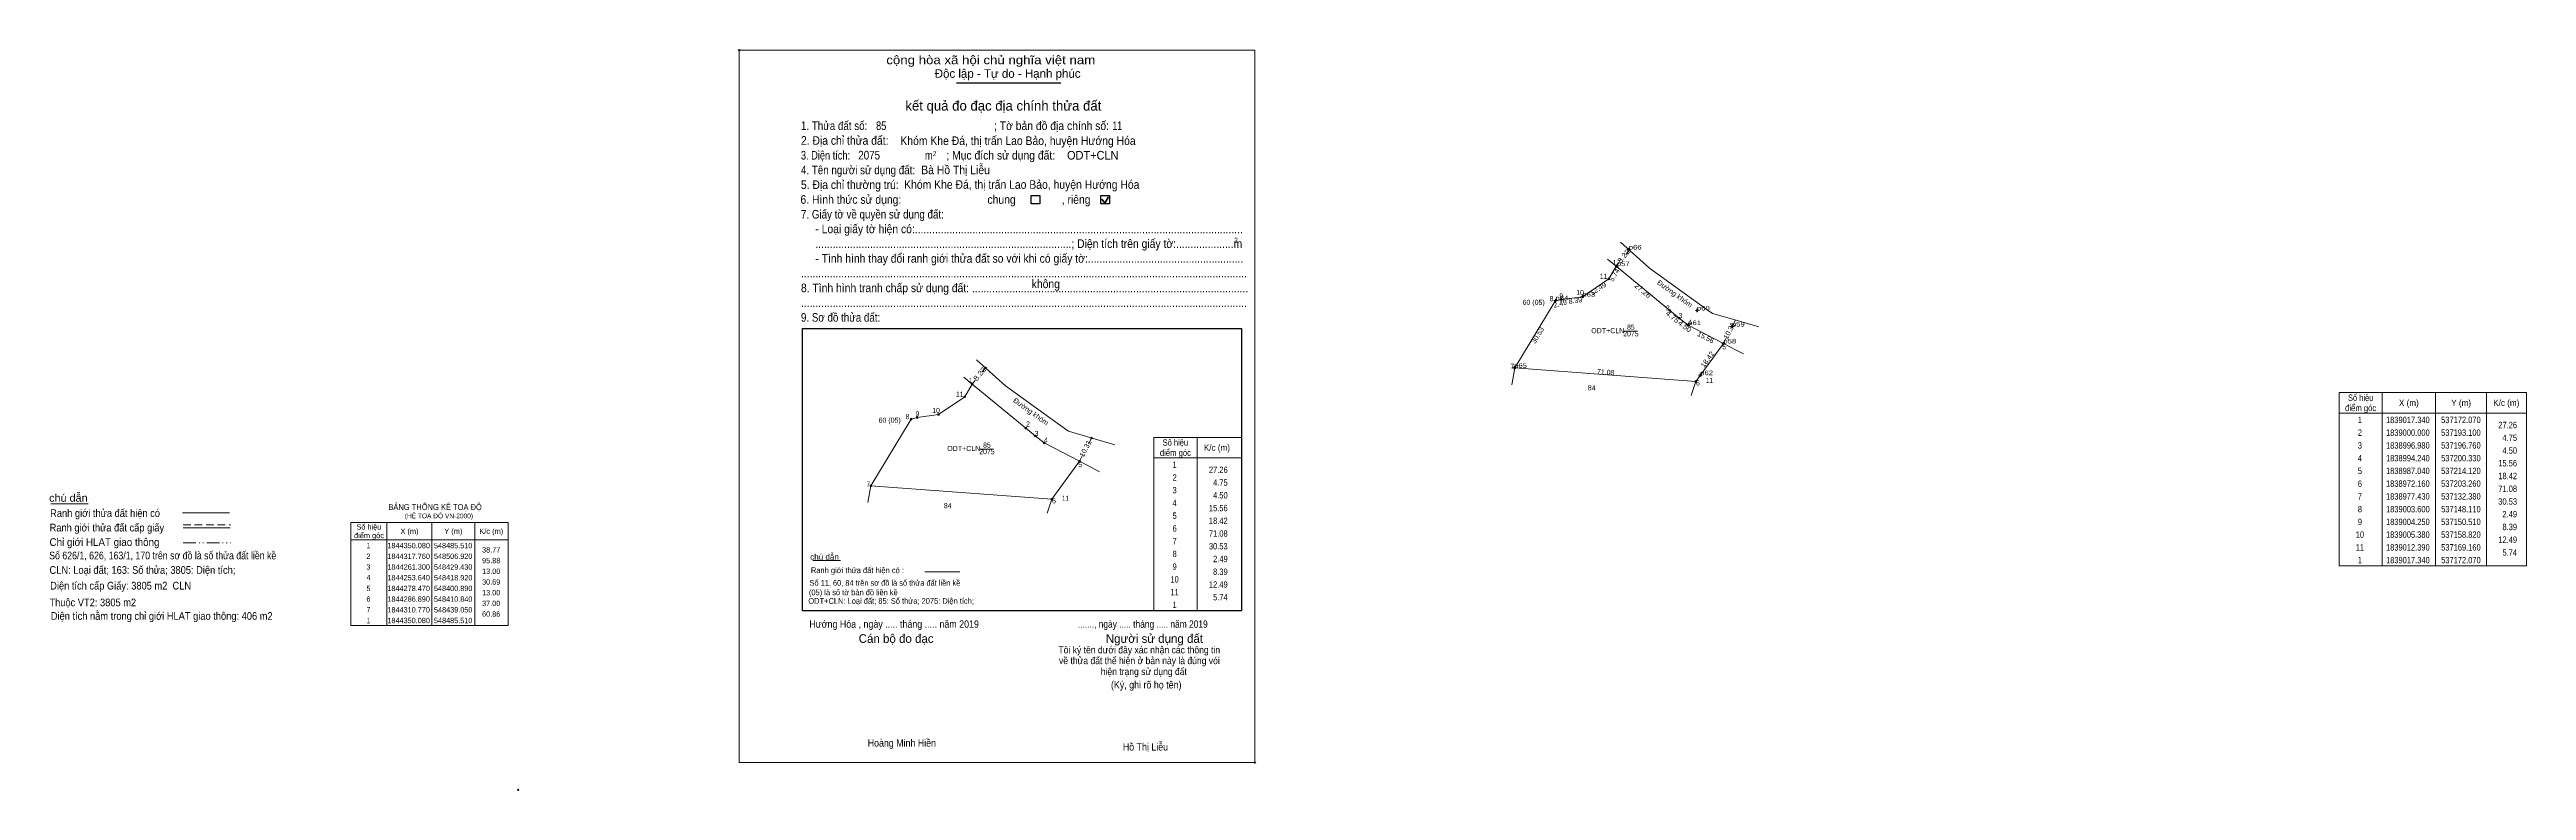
# Model space of a CAD drawing. Header units: metres. Extents: x 536558 to 537529, y 1838812 to 1839102.
import ezdxf
from ezdxf.enums import TextEntityAlignment as Align

# ---------------------------------------------------------------- set-up
doc = ezdxf.new("R2010")
doc.units = ezdxf.units.M
doc.header["$PDMODE"] = 32
doc.header["$PDSIZE"] = 0.5
doc.linetypes.add('DASH_DOUBLE_DOT', pattern=[9.2, 5, -1.2, 0.3, -1.2, 0.3, -1.2])
doc.linetypes.add('MEDIUM_DASHED', pattern=[4.5, 3, -1.5])
for name, color, linetype, lineweight in [('1', 7, 'Continuous', 13), ('10', 7, 'Continuous', 13), ('15', 7, 'Continuous', 13), ('17', 7, 'Continuous', 13), ('2', 7, 'Continuous', 25), ('54', 7, 'Continuous', 13), ('6', 7, 'Continuous', 13), ('63', 7, 'Continuous', 13), ('7', 7, 'Continuous', 13)]:
    doc.layers.add(name, color=color, linetype=linetype, lineweight=lineweight)
doc.layers.add('12', color=7, linetype='Continuous')

msp = doc.modelspace()

# ---------------------------------------------------------------- hatches: boundary and pattern name
at = {"layer": '63'}
for points in [[(537172.42, 1839017.34, 1), (537171.72, 1839017.34, 1)], [(537169.51, 1839012.39, 1), (537168.81, 1839012.39, 1)], [(537148.46, 1839003.6, 1), (537147.76, 1839003.6, 1)], [(537150.83, 1839004.24, 1), (537150.13, 1839004.24, 1)], [(537159.17, 1839005.38, 1), (537158.47, 1839005.38, 1)], [(537193.45, 1839000, 1), (537192.75, 1839000, 1)], [(537197.11, 1838996.98, 1), (537196.41, 1838996.98, 1)], [(537200.68, 1838994.24, 1), (537199.98, 1838994.24, 1)], [(537214.47, 1838987.04, 1), (537213.77, 1838987.04, 1)], [(536925.21, 1838977.44, 1), (536924.51, 1838977.44, 1)], [(537132.73, 1838977.43, 1), (537132.03, 1838977.43, 1)], [(536919.98, 1838971.1, 1), (536919.28, 1838971.1, 1)], [(537203.61, 1838972.16, 1), (537202.91, 1838972.16, 1)], [(536898.39, 1838958, 1), (536897.69, 1838958, 1)], [(536906.73, 1838959.14, 1), (536906.03, 1838959.14, 1)], [(536917.07, 1838966.15, 1), (536916.37, 1838966.15, 1)], [(536896.02, 1838957.36, 1), (536895.32, 1838957.36, 1)], [(536941.01, 1838953.76, 1), (536940.31, 1838953.76, 1)], [(536944.67, 1838950.74, 1), (536943.97, 1838950.74, 1)], [(536966.8, 1838949.94, 1), (536966.1, 1838949.94, 1)], [(536948.24, 1838948, 1), (536947.54, 1838948, 1)], [(536962.03, 1838940.8, 1), (536961.33, 1838940.8, 1)], [(536880.29, 1838931.19, 1), (536879.59, 1838931.19, 1)], [(536951.17, 1838925.92, 1), (536950.47, 1838925.92, 1)]]:
    msp.add_hatch(color=256, dxfattribs=at).paths.add_polyline_path(points)

# ---------------------------------------------------------------- linework, layer by layer
at = {"layer": '1'}
for points in [[(537172.07, 1839017.34), (537193.1, 1839000), (537196.76, 1838996.98), (537200.33, 1838994.24), (537214.12, 1838987.04), (537203.26, 1838972.16), (537132.38, 1838977.43), (537148.11, 1839003.6), (537150.51, 1839004.25), (537158.82, 1839005.38), (537169.16, 1839012.39)], [(536919.63, 1838971.1), (536940.66, 1838953.76), (536944.32, 1838950.74), (536947.89, 1838948), (536961.68, 1838940.8), (536950.82, 1838925.92), (536879.94, 1838931.19), (536895.67, 1838957.36), (536898.07, 1838958.01), (536906.38, 1838959.14), (536916.72, 1838966.15)]]:
    msp.add_lwpolyline(points, close=True, dxfattribs=at)
at = {"layer": '10'}
for p, q in [((537172.07, 1839017.34), (537169.16, 1839012.39)), ((537219.09, 1838996.12), (537227.94, 1838993.56)), ((536919.63, 1838971.1), (536916.72, 1838966.15)), ((536966.65, 1838949.88), (536975.5, 1838947.32))]:
    msp.add_line(p, q, dxfattribs=at)
for points in [[(537208.19, 1839000), (537209.85, 1838998.8), (537219.09, 1838996.12)], [(536955.75, 1838953.76), (536957.41, 1838952.56), (536966.65, 1838949.88)]]:
    msp.add_lwpolyline(points, dxfattribs=at)
at = {"layer": '15'}
for p, q in [((537173.24, 1839018.76), (537172.07, 1839017.34)), ((537177.3, 1839023.68), (537175.91, 1839021.99)), ((537193.1, 1839000), (537196.76, 1838996.98)), ((537196.76, 1838996.98), (537200.33, 1838994.24)), ((537200.33, 1838994.24), (537214.12, 1838987.04)), ((537215.36, 1838989.42), (537214.12, 1838987.04)), ((537218.89, 1838996.18), (537217.69, 1838993.89)), ((537214.12, 1838987.04), (537219.09, 1838984.45)), ((537219.09, 1838984.45), (537222.03, 1838982.91)), ((536920.8, 1838972.52), (536919.63, 1838971.1)), ((536924.86, 1838977.44), (536923.47, 1838975.75)), ((537203.26, 1838972.16), (537201.48, 1838966.65)), ((536940.66, 1838953.76), (536944.32, 1838950.74)), ((536944.32, 1838950.74), (536947.89, 1838948)), ((536966.45, 1838949.94), (536965.25, 1838947.65)), ((536947.89, 1838948), (536961.68, 1838940.8)), ((536962.92, 1838943.18), (536961.68, 1838940.8)), ((536961.68, 1838940.8), (536966.65, 1838938.21)), ((536966.65, 1838938.21), (536969.59, 1838936.67)), ((536950.82, 1838925.92), (536949.04, 1838920.41))]:
    msp.add_line(p, q, dxfattribs=at)
for points in [[(537150.51, 1839004.25), (537158.82, 1839005.38), (537169.16, 1839012.39)], [(537214.12, 1838987.04), (537203.26, 1838972.16), (537132.38, 1838977.43), (537148.11, 1839003.6)], [(536898.07, 1838958.01), (536906.38, 1838959.14), (536916.72, 1838966.15)], [(536961.68, 1838940.8), (536950.82, 1838925.92), (536879.94, 1838931.19), (536895.67, 1838957.36)]]:
    msp.add_lwpolyline(points, dxfattribs=at)
at = {"layer": '17'}
for p, q in [((536558.41, 1838924.11), (536573.03, 1838924.11)), ((536857.15, 1838901.85), (536867.97, 1838901.85))]:
    msp.add_line(p, q, dxfattribs=at)
at = {"layer": '2'}
for p, q in [((536913.47, 1839089.3), (536954.33, 1839089.3)), ((536853.13, 1838992.91), (537025.18, 1838992.91)), ((537025.18, 1838992.91), (537025.18, 1838882.17))]:
    msp.add_line(p, q, dxfattribs=at)
at = {"layer": '2', "lineweight": 35}
for p, q in [((536970.47, 1839043.62), (536971.62, 1839042.12)), ((536971.62, 1839042.12), (536973.02, 1839044.62))]:
    msp.add_line(p, q, dxfattribs=at)
at = {"layer": '2', "lineweight": 13}
msp.add_lwpolyline([(536828.35, 1839102.12), (537030.44, 1839102.12), (537030.44, 1838822.6), (536828.35, 1838822.6)], close=True, dxfattribs=at)
at = {"layer": '2'}
for points in [[(536942.71, 1839045.11), (536946.18, 1839045.11), (536946.18, 1839041.87), (536942.71, 1839041.87)], [(536970.02, 1839045.11), (536973.49, 1839045.11), (536973.49, 1839041.87), (536970.02, 1839041.87)]]:
    msp.add_lwpolyline(points, close=True, dxfattribs=at)
msp.add_lwpolyline([(537025.18, 1838882.17), (536853.13, 1838882.17), (536853.13, 1838992.91)], dxfattribs=at)
for p in [(536828.35, 1839102.12), (537030.44, 1838822.6)]:
    msp.add_point(p, dxfattribs=at)
at = {"layer": '54'}
for p, q in [((537185.17, 1839016.61), (537173.79, 1839026.83)), ((537208.19, 1839000), (537185.17, 1839016.61)), ((537148.11, 1839003.6), (537150.48, 1839004.24)), ((536932.73, 1838970.37), (536921.35, 1838980.59)), ((536955.75, 1838953.76), (536932.73, 1838970.37)), ((537131.14, 1838970.85), (537132.38, 1838977.43)), ((536895.67, 1838957.36), (536898.04, 1838958)), ((536878.7, 1838924.61), (536879.94, 1838931.19))]:
    msp.add_line(p, q, dxfattribs=at)
for points in [[(537193.1, 1839000), (537172.07, 1839017.34), (537168.74, 1839020.09)], [(536940.66, 1838953.76), (536919.63, 1838971.1), (536916.3, 1838973.85)]]:
    msp.add_lwpolyline(points, dxfattribs=at)
at = {"layer": '6'}
for p, q in [((536610.03, 1838920.59), (536628.47, 1838920.59)), ((536610.31, 1838914.67), (536628.73, 1838914.67)), ((536901.09, 1838897.49), (536914.77, 1838897.49))]:
    msp.add_line(p, q, dxfattribs=at)
at = {"layer": '6', "linetype": 'MEDIUM_DASHED'}
msp.add_line((536610.31, 1838915.93), (536628.83, 1838915.93), dxfattribs=at)
at = {"layer": '6'}
msp.add_point((536741.61, 1838811.89), dxfattribs=at)
at = {"layer": '63'}
for p, q in [((537175.16, 1838991.83), (537180.42, 1838991.83)), ((537455.52, 1838959.74), (537528.92, 1838959.74)), ((537472.32, 1838967.74), (537472.32, 1838899.74)), ((537493.32, 1838967.74), (537493.32, 1838899.74)), ((537513.32, 1838967.74), (537513.32, 1838899.74)), ((536990.89, 1838950.17), (537025.18, 1838950.17)), ((537007.88, 1838950.17), (537007.88, 1838882.17)), ((537025.18, 1838950.17), (537025.18, 1838882.17)), ((536922.72, 1838945.59), (536927.98, 1838945.59)), ((536990.89, 1838942.17), (537025.18, 1838942.17)), ((536676.11, 1838910.01), (536737.77, 1838910.01)), ((536690.23, 1838916.73), (536690.23, 1838876.41)), ((536707.87, 1838916.73), (536707.87, 1838876.41)), ((536724.67, 1838916.73), (536724.67, 1838876.41))]:
    msp.add_line(p, q, dxfattribs=at)
at = {"layer": '63', "linetype": 'DASH_DOUBLE_DOT'}
msp.add_line((536610.35, 1838908.79), (536628.93, 1838908.79), dxfattribs=at)
at = {"layer": '63'}
for points in [[(537455.52, 1838967.74), (537528.92, 1838967.74), (537528.92, 1838899.74), (537455.52, 1838899.74)], [(536676.11, 1838916.73), (536737.77, 1838916.73), (536737.77, 1838876.41), (536676.11, 1838876.41)]]:
    msp.add_lwpolyline(points, close=True, dxfattribs=at)
msp.add_lwpolyline([(537025.18, 1838882.17), (536990.89, 1838882.17), (536990.89, 1838950.17)], dxfattribs=at)
for centre in [(537172.07, 1839017.34), (537169.16, 1839012.39), (537148.11, 1839003.6), (537150.48, 1839004.24), (537158.82, 1839005.38), (537193.1, 1839000), (537196.76, 1838996.98), (537200.33, 1838994.24), (537214.12, 1838987.04), (536924.86, 1838977.44), (537132.38, 1838977.43), (536919.63, 1838971.1), (537203.26, 1838972.16), (536898.04, 1838958), (536906.38, 1838959.14), (536916.72, 1838966.15), (536895.67, 1838957.36), (536940.66, 1838953.76), (536944.32, 1838950.74), (536966.45, 1838949.94), (536947.89, 1838948), (536961.68, 1838940.8), (536879.94, 1838931.19), (536950.82, 1838925.92)]:
    msp.add_circle(centre, 0.35, dxfattribs=at)
at = {"layer": '7'}
for p, q in [((537172.96, 1839017.37), (537171.71, 1839017.37)), ((537172.33, 1839016.75), (537172.33, 1839018)), ((537177.64, 1839023.87), (537176.39, 1839023.87)), ((537177.01, 1839023.24), (537177.01, 1839024.49)), ((537148.94, 1839003.95), (537147.69, 1839003.95)), ((537148.32, 1839003.33), (537148.32, 1839004.58)), ((537159.45, 1839005.38), (537158.2, 1839005.38)), ((537158.82, 1839004.76), (537158.82, 1839006)), ((537204.37, 1838999.97), (537203.12, 1838999.97)), ((537203.75, 1838999.34), (537203.75, 1839000.59)), ((537200.96, 1838994.24), (537199.71, 1838994.24)), ((537200.33, 1838993.61), (537200.33, 1838994.86)), ((537214.12, 1838986.42), (537214.12, 1838987.66)), ((537218.09, 1838993.66), (537216.84, 1838993.66)), ((537217.46, 1838993.03), (537217.46, 1838994.28)), ((537132.06, 1838976.83), (537132.06, 1838978.08)), ((537214.74, 1838987.04), (537213.5, 1838987.04)), ((537132.69, 1838977.45), (537131.44, 1838977.45)), ((537205.66, 1838974.58), (537204.41, 1838974.58)), ((537205.03, 1838973.95), (537205.03, 1838975.2))]:
    msp.add_line(p, q, dxfattribs=at)

# ---------------------------------------------------------------- texts
at = {"layer": '1'}
for s, width, p in [('60 (05)', 0.9, (537139.735, 1839002.17)), ('ODT+CLN', 0.95, (537168.78, 1838991.07)), ('2075', 0.85, (537177.85, 1838989.83)), ('85', 0.8, (537177.85, 1838992.41)), ('84', 0.85, (537162.49, 1838968.62)), ('11', 0.75, (537208.67, 1838971.54)), ('60 (05)', 0.9, (536887.295, 1838955.93)), ('ODT+CLN', 0.95, (536916.34, 1838944.83)), ('2075', 0.85, (536925.41, 1838943.59)), ('85', 0.8, (536925.41, 1838946.17)), ('84', 0.85, (536910.05, 1838922.38)), ('11', 0.75, (536956.23, 1838925.3))]:
    msp.add_text(s, height=2, dxfattribs=dict(at, width=width)).set_placement(p, align=Align.CENTER)
for s, height, width, p in [('BẢNG THỐNG KÊ TOẠ ĐỘ ', 2.318, 0.95, (536690.77, 1838921.69)), ('(HỆ TOẠ ĐỘ VN-2000)', 1.875, 0.9, (536697.21, 1838918.43))]:
    msp.add_text(s, height=height, dxfattribs=dict(at, width=width)).set_placement(p)
at = {"layer": '12', "width": 1.25}
for s, p in [('p57', (537172.33, 1839017.37)), ('p66', (537177.01, 1839023.87)), ('p63', (537158.82, 1839005.38)), ('p64', (537148.32, 1839003.95)), ('p60', (537203.75, 1838999.97)), ('p61', (537200.33, 1838994.24)), ('p58', (537214.12, 1838987.04)), ('p59', (537217.46, 1838993.66)), ('p65', (537132.06, 1838977.45)), ('p62', (537205.03, 1838974.58))]:
    msp.add_text(s, height=1.8, dxfattribs=at).set_placement(p)
at = {"layer": '15', "width": 1.15}
for p in [(537175.784, 1839020.669), (536923.344, 1838974.429)]:
    msp.add_text('8.22', height=2, rotation=50.48, dxfattribs=at).set_placement(p, align=Align.CENTER)
at = {"layer": '15'}
for p in [(537217.366, 1838991.582), (536964.926, 1838945.342)]:
    msp.add_text('10.31', height=2, rotation=62.441, dxfattribs=at).set_placement(p, align=Align.CENTER)
at = {"layer": '2'}
for s, height, width, p in [('cộng hòa xã hội chủ nghĩa việt nam', 3.373, 1.15, (536885.97, 1839096.59)), ('2. Địa chỉ thửa đất:', 3.373, 0.9, (536852.51, 1839064.99)), ('1. Thửa đất số:', 3.373, 0.85, (536852.51, 1839070.77)), ('85', 3.38, 0.8, (536881.95, 1839070.77)), ('Khóm Khe Đá, thị trấn Lao Bảo, huyện Hướng Hóa', 3.38, 0.9, (536891.49, 1839064.89)), ('; Tờ bản đồ địa chính số:', 3.373, 0.9, (536928.19, 1839070.77)), ('11', 3.38, 0.75, (536974.63, 1839070.81)), ('4. Tên người sử dụng đất:', 3.373, 0.85, (536852.51, 1839053.41)), ('3. Diện tích:', 3.373, 0.8, (536852.51, 1839059.19)), ('2075', 3.38, 0.85, (536874.97, 1839059.23)), ('Bà Hồ Thị Liễu', 3.38, 0.9, (536899.67, 1839053.45)), ('m', 3.373, 0.8, (536901.13, 1839059.19)), ('2', 1.927, 0.8, (536904.17, 1839060.53)), ('; Mục đích sử dụng đất:', 3.373, 0.9, (536909.49, 1839059.19)), ('ODT+CLN', 3.38, 0.95, (536956.81, 1839059.19)), ('5. Địa chỉ thường trú:', 3.373, 0.9, (536852.51, 1839047.63)), ('Khóm Khe Đá, thị trấn Lao Bảo, huyện Hướng Hóa', 3.38, 0.9, (536892.97, 1839047.71)), ('6. Hình thức sử dụng:', 3.373, 0.9, (536852.33, 1839041.83)), ('7. Giấy tờ về quyền sử dụng đất:', 3.373, 0.85, (536852.51, 1839036.05)), ('chung                , riêng', 3.373, 0.9, (536925.63, 1839041.83)), ('     - Loại giấy tờ hiện có:..................................................................................................................', 3.373, 0.9, (536852.51, 1839030.29)), ('     .........................................................................................; Diện tích trên giấy tờ:....................m', 3.373, 0.9, (536852.51, 1839024.51)), ('2', 1.927, 0.8, (537022.35, 1839026.63)), ('     - Tình hình thay đổi ranh giới thửa đất so với khi có giấy tờ:......................................................', 3.373, 0.9, (536852.51, 1839018.71)), ('8. Tình hình tranh chấp sử dụng đất: ................................................................................................', 3.373, 0.9, (536852.51, 1839007.15)), ('...........................................................................................................................................................', 3.373, 0.9, (536852.51, 1839012.93)), ('không', 3.373, 0.9, (536942.97, 1839008.73)), ('9. Sơ đồ thửa đất:', 3.373, 0.85, (536852.51, 1838995.57)), ('...........................................................................................................................................................', 3.373, 0.9, (536852.51, 1839001.35)), ('Hướng Hóa , ngày ..... tháng ..... năm 2019', 2.889, 0.9, (536855.81, 1838875.49)), ('......., ngày ..... tháng ..... năm 2019', 2.889, 0.85, (536961.03, 1838875.49)), ('(Ký, ghi rõ họ tên)', 2.891, 0.9, (536974.03, 1838851.67)), ('Hoàng Minh Hiền', 2.88, 0.9, (536878.67, 1838828.87)), ('Hồ Thị Liễu', 2.88, 0.9, (536978.69, 1838827.33))]:
    msp.add_text(s, height=height, dxfattribs=dict(at, width=width)).set_placement(p)
for s, p in [('Độc lập - Tự do - Hạnh phúc', (536904.95, 1839091.27)), ('Cán bộ đo đạc', (536875.15, 1838869.57)), ('Người sử dụng đất', (536972.03, 1838869.57))]:
    msp.add_text(s, height=3.373, dxfattribs=at).set_placement(p)
for s, height, p in [('kết quả đo đạc địa chính thửa đất', 3.855, (536931.85, 1839078.39)), ('.', 0.964, (537030.427, 1838822.07))]:
    msp.add_text(s, height=height, dxfattribs=at).set_placement(p, align=Align.CENTER)
at = {"layer": '2', "width": 0.9}
for s, p in [('Tôi ký tên dưới đây xác nhận các thông tin', (536985.14, 1838865.45)), ('về thửa đất thể hiện ở bản này là đúng vói', (536985.18, 1838861.21)), ('hiện trạng sử dụng đất', (536986.91, 1838856.93))]:
    msp.add_text(s, height=2.787, dxfattribs=at).set_placement(p, align=Align.CENTER)
at = {"layer": '6'}
for s, height, width, p in [('chú dẫn', 3.024, 1.05, (536557.77, 1838924.93)), ('Ranh giới thửa đất hiện có ', 3.024, 0.9, (536558.19, 1838918.95)), ('Chỉ giới HLAT giao thông', 3.024, 0.95, (536557.95, 1838907.59)), ('Ranh giới thửa đất cấp giấy', 3.024, 0.9, (536557.99, 1838913.27)), ('Số 626/1, 626, 163/1, 170 trên sơ đồ là số thửa đất liền kề', 3.024, 0.85, (536557.81, 1838902.33)), ('CLN: Loại đất; 163: Số thửa; 3805: Diện tích;', 3.024, 0.9, (536557.95, 1838896.65)), ('chú dẫn', 2.245, 1.05, (536856.15, 1838902.19)), ('Diện tích cấp Giấy: 3805 m2  CLN', 3.024, 0.9, (536558.21, 1838890.49)), ('(05) là số tờ bản đồ liền kề', 2.24, 0.9, (536855.63, 1838888.25)), ('Số 11, 60, 84 trên sơ đồ là số thửa đất liền kề', 2.24, 0.85, (536855.87, 1838891.97)), ('Ranh giới thửa đất hiện có :', 2.252, 0.9, (536856.39, 1838896.93)), ('Thuộc VT2: 3805 m2', 3.024, 0.9, (536557.91, 1838883.91)), ('Diện tích nằm trong chỉ giới HLAT giao thông: 406 m2', 3.024, 0.9, (536558.45, 1838878.61)), ('ODT+CLN: Loại đất; 85: Số thửa; 2075: Diện tích;', 2.24, 0.9, (536855.4, 1838884.88))]:
    msp.add_text(s, height=height, dxfattribs=dict(at, width=width)).set_placement(p)
at = {"layer": '63'}
for s, height, width, p in [(' 1', 2, 0.75, (537172.18, 1839017.78)), (' 10', 2, 0.85, (537159.44, 1839006)), (' 11', 2, 0.8, (537168.65, 1839012.39)), (' 8', 2, 0.8, (537147.49, 1839003.6)), (' 9', 2, 0.85, (537151.35, 1839004.7)), (' 2', 2, 0.85, (537193.1, 1839000)), (' 3', 2, 0.8, (537198.05, 1838996.98)), (' 4', 2, 0.85, (537201.79, 1838994.41)), (' 7', 2, 0.8, (537132.1, 1838977.09)), (' 5', 2, 0.8, (537215.18, 1838984.74)), (' 11', 2, 0.8, (536916.21, 1838966.15)), (' 1', 2, 0.75, (536919.74, 1838971.54)), (' 6', 2, 0.85, (537204.89, 1838970.54)), (' 8', 2, 0.8, (536895.05, 1838957.36)), (' 9', 2, 0.85, (536898.91, 1838958.46)), (' 10', 2, 0.85, (536907, 1838959.76)), (' 2', 2, 0.85, (536942.29, 1838954.43)), (' 3', 2, 0.8, (536945.61, 1838950.74)), (' 4', 2, 0.85, (536949.35, 1838948.17)), ('27.26', 2.5, 0.85, (537525.22, 1838953.79)), ('4.75', 2.5, 0.85, (537525.22, 1838948.79)), (' 5', 2, 0.8, (536962.74, 1838938.5)), ('15.56', 2.5, 0.85, (537525.22, 1838938.79)), ('4.50', 2.5, 0.85, (537525.22, 1838943.79)), (' 7', 2, 0.8, (536879.66, 1838930.85)), ('27.26', 2.5, 0.85, (537019.78, 1838936.22)), ('4.75', 2.5, 0.85, (537019.78, 1838931.22)), ('71.08', 2.5, 0.85, (537525.22, 1838928.79)), ('18.42', 2.5, 0.85, (537525.22, 1838933.79)), (' 6', 2, 0.85, (536952.45, 1838924.3)), ('15.56', 2.5, 0.85, (537019.78, 1838921.22)), ('4.50', 2.5, 0.85, (537019.78, 1838926.22)), ('30.53', 2.5, 0.85, (537525.22, 1838923.79)), ('2.49', 2.5, 0.85, (537525.22, 1838918.79)), ('71.08', 2.5, 0.85, (537019.78, 1838911.22)), ('18.42', 2.5, 0.85, (537019.78, 1838916.22)), ('12.49', 2.5, 0.85, (537525.22, 1838908.79)), ('8.39', 2.5, 0.85, (537525.22, 1838913.79)), ('38.77', 2.1, 0.85, (536734.65, 1838905.01)), ('95.88', 2.1, 0.85, (536734.65, 1838900.81)), ('30.53', 2.5, 0.85, (537019.78, 1838906.22)), ('2.49', 2.5, 0.85, (537019.78, 1838901.22)), ('5.74', 2.5, 0.85, (537525.22, 1838903.79)), ('30.69', 2.1, 0.85, (536734.65, 1838892.41)), ('13.00', 2.1, 0.85, (536734.65, 1838896.61)), ('13.00', 2.1, 0.85, (536734.65, 1838888.21)), ('12.49', 2.5, 0.85, (537019.78, 1838891.22)), ('8.39', 2.5, 0.85, (537019.78, 1838896.22)), ('37.00', 2.1, 0.85, (536734.65, 1838884.01)), ('60.86', 2.1, 0.85, (536734.65, 1838879.81)), ('5.74', 2.5, 0.85, (537019.78, 1838886.22))]:
    msp.add_text(s, height=height, dxfattribs=dict(at, width=width)).set_placement(p, align=Align.RIGHT)
for s, rotation, width, p in [('12.49', 34.135, 1.05, (537165.564, 1839007.683)), ('27.26', 320.493, 1.1, (537181.884, 1839007.01)), ('2.49', 15.154, 0.95, (537150.359, 1839001.695)), ('8.39', 7.744, 0.9, (537156.19, 1839002.93)), ('4.75', 320.473, 1.1, (537193.539, 1838996.72)), ('4.50', 322.494, 1.1, (537198.361, 1838992.955)), ('18.42', 53.877, 1.05, (537208.669, 1838980.19)), ('71.08', 355.748, 0.85, (537167.896, 1838974.802))]:
    msp.add_text(s, height=2, rotation=rotation, dxfattribs=dict(at, width=width)).set_placement(p, align=Align.CENTER)
for s, rotation, p in [('5.74', 59.55, (537172.206, 1839013.403)), ('Đường khóm', 324.188, (537194.515, 1839005.733)), ('30.53', 58.991, (537142.129, 1838989.74)), ('15.56', 332.43, (537206.732, 1838988.557)), ('Đường khóm', 324.188, (536942.075, 1838959.493))]:
    msp.add_text(s, height=2, rotation=rotation, dxfattribs=at).set_placement(p, align=Align.CENTER)
for s, height, width, p in [('điểm góc', 2.5, 0.9, (537463.92, 1838960.49)), ('Số hiệu', 2.5, 0.85, (537463.92, 1838964.49)), (' 1', 2.5, 0.75, (537463.215, 1838955.79)), ('1839017.340', 2.5, 0.85, (537482.42, 1838955.79)), ('X (m)', 2.5, 0.95, (537482.82, 1838962.49)), ('537172.070', 2.5, 0.85, (537503.225, 1838955.79)), ('Y (m)', 2.5, 0.95, (537503.315, 1838962.49)), ('K/c (m)', 2.5, 0.95, (537521.02, 1838962.49)), ('Số hiệu', 2.5, 0.85, (536999.29, 1838946.92)), (' 2', 2.5, 0.85, (537463.22, 1838950.79)), ('1839000.000', 2.5, 0.85, (537482.42, 1838950.79)), ('537193.100', 2.5, 0.85, (537503.225, 1838950.79)), ('điểm góc', 2.5, 0.9, (536999.29, 1838942.92)), (' 1', 2.5, 0.75, (536998.585, 1838938.22)), ('K/c (m)', 2.5, 0.95, (537015.58, 1838944.92)), (' 4', 2.5, 0.85, (537463.215, 1838940.79)), (' 3', 2.5, 0.8, (537463.22, 1838945.79)), ('1838996.980', 2.5, 0.85, (537482.42, 1838945.79)), ('1838994.240', 2.5, 0.85, (537482.42, 1838940.79)), ('537196.760', 2.5, 0.85, (537503.225, 1838945.79)), ('537200.330', 2.5, 0.85, (537503.225, 1838940.79)), (' 3', 2.5, 0.8, (536998.59, 1838928.22)), (' 2', 2.5, 0.85, (536998.59, 1838933.22)), (' 5', 2.5, 0.8, (537463.22, 1838935.79)), (' 6', 2.5, 0.85, (537463.22, 1838930.79)), ('1838987.040', 2.5, 0.85, (537482.42, 1838935.79)), ('1838972.160', 2.5, 0.85, (537482.42, 1838930.79)), ('537214.120', 2.5, 0.85, (537503.225, 1838935.79)), ('537203.260', 2.5, 0.85, (537503.225, 1838930.79)), (' 4', 2.5, 0.85, (536998.585, 1838923.22)), (' 5', 2.5, 0.8, (536998.59, 1838918.22)), (' 8', 2.5, 0.8, (537463.22, 1838920.79)), (' 7', 2.5, 0.8, (537463.22, 1838925.79)), ('1838977.430', 2.5, 0.85, (537482.42, 1838925.79)), ('1839003.600', 2.5, 0.85, (537482.42, 1838920.79)), ('537132.380', 2.5, 0.85, (537503.225, 1838925.79)), ('537148.110', 2.5, 0.85, (537503.225, 1838920.79)), ('điểm góc', 2.1, 0.9, (536683.18, 1838910.65)), ('Số hiệu', 2.1, 0.85, (536683.15, 1838914.01)), ('X (m)', 2.1, 0.95, (536699.06, 1838912.33)), ('Y (m)', 2.1, 0.95, (536716.25, 1838912.33)), ('K/c (m)', 2.1, 0.95, (536731.14, 1838912.33)), (' 6', 2.5, 0.85, (536998.59, 1838913.22)), (' 7', 2.5, 0.8, (536998.59, 1838908.22)), (' 10', 2.5, 0.85, (537463.215, 1838910.79)), (' 9', 2.5, 0.85, (537463.215, 1838915.79)), ('1839004.250', 2.5, 0.85, (537482.42, 1838915.79)), ('1839005.380', 2.5, 0.85, (537482.42, 1838910.79)), ('537150.510', 2.5, 0.85, (537503.225, 1838915.79)), ('537158.820', 2.5, 0.85, (537503.225, 1838910.79)), (' 3', 2.1, 0.8, (536682.56, 1838898.29)), (' 2', 2.1, 0.85, (536682.57, 1838902.49)), (' 1', 2.1, 0.75, (536682.58, 1838906.69)), ('1844350.080', 2.1, 0.85, (536698.73, 1838906.69)), ('1844317.760', 2.1, 0.85, (536698.73, 1838902.49)), ('1844261.300', 2.1, 0.85, (536698.73, 1838898.29)), ('548485.510', 2.1, 0.85, (536716.18, 1838906.69)), ('548506.920', 2.1, 0.85, (536716.18, 1838902.49)), ('548429.430', 2.1, 0.85, (536716.18, 1838898.29)), (' 9', 2.5, 0.85, (536998.585, 1838898.22)), (' 8', 2.5, 0.8, (536998.59, 1838903.22)), (' 11', 2.5, 0.8, (537463.215, 1838905.79)), (' 1', 2.5, 0.75, (537463.215, 1838900.79)), ('1839012.390', 2.5, 0.85, (537482.42, 1838905.79)), ('1839017.340', 2.5, 0.85, (537482.42, 1838900.79)), ('537169.160', 2.5, 0.85, (537503.225, 1838905.79)), ('537172.070', 2.5, 0.85, (537503.225, 1838900.79)), (' 4', 2.1, 0.85, (536682.58, 1838894.09)), (' 5', 2.1, 0.8, (536682.58, 1838889.89)), ('1844253.640', 2.1, 0.85, (536698.73, 1838894.09)), ('1844278.470', 2.1, 0.85, (536698.73, 1838889.89)), ('548418.920', 2.1, 0.85, (536716.18, 1838894.09)), ('548400.890', 2.1, 0.85, (536716.18, 1838889.89)), (' 10', 2.5, 0.85, (536998.585, 1838893.22)), (' 11', 2.5, 0.8, (536998.585, 1838888.22)), (' 6', 2.1, 0.85, (536682.57, 1838885.69)), (' 7', 2.1, 0.8, (536682.58, 1838881.49)), ('1844286.890', 2.1, 0.85, (536698.73, 1838885.69)), ('1844310.770', 2.1, 0.85, (536698.73, 1838881.49)), ('548410.840', 2.1, 0.85, (536716.18, 1838885.69)), ('548439.050', 2.1, 0.85, (536716.18, 1838881.49)), (' 1', 2.5, 0.75, (536998.585, 1838883.22)), (' 1', 2.1, 0.75, (536682.58, 1838877.29)), ('1844350.080', 2.1, 0.85, (536698.73, 1838877.29)), ('548485.510', 2.1, 0.85, (536716.18, 1838877.29))]:
    msp.add_text(s, height=height, dxfattribs=dict(at, width=width)).set_placement(p, align=Align.CENTER)

doc.saveas('drawing.dxf')
